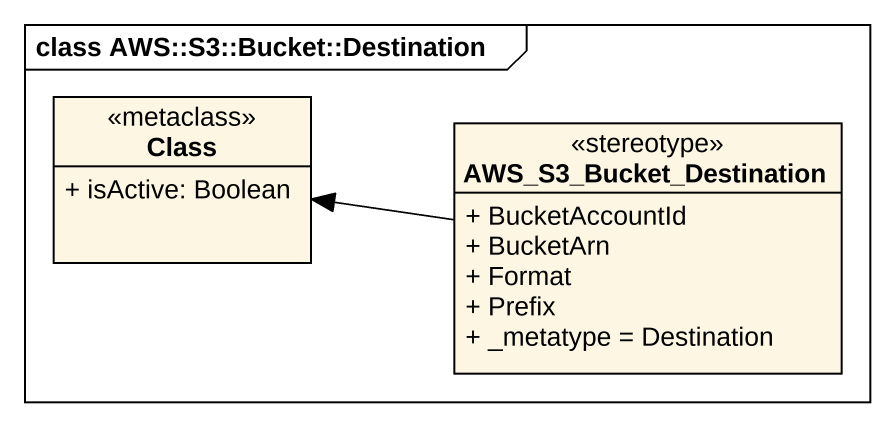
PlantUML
@startuml
mainframe class AWS::S3::Bucket::Destination
hide circle
hide empty members
skinparam classAttributeIconSize 0
class "Class" as Class_ <<metaclass>> {
  + isActive: Boolean
}
class AWS_S3_Bucket_Destination <<stereotype>> {
  + BucketAccountId
  + BucketArn
  + Format
  + Prefix
  + _metatype = Destination
}
AWS_S3_Bucket_Destination -left-> Class_
@enduml
